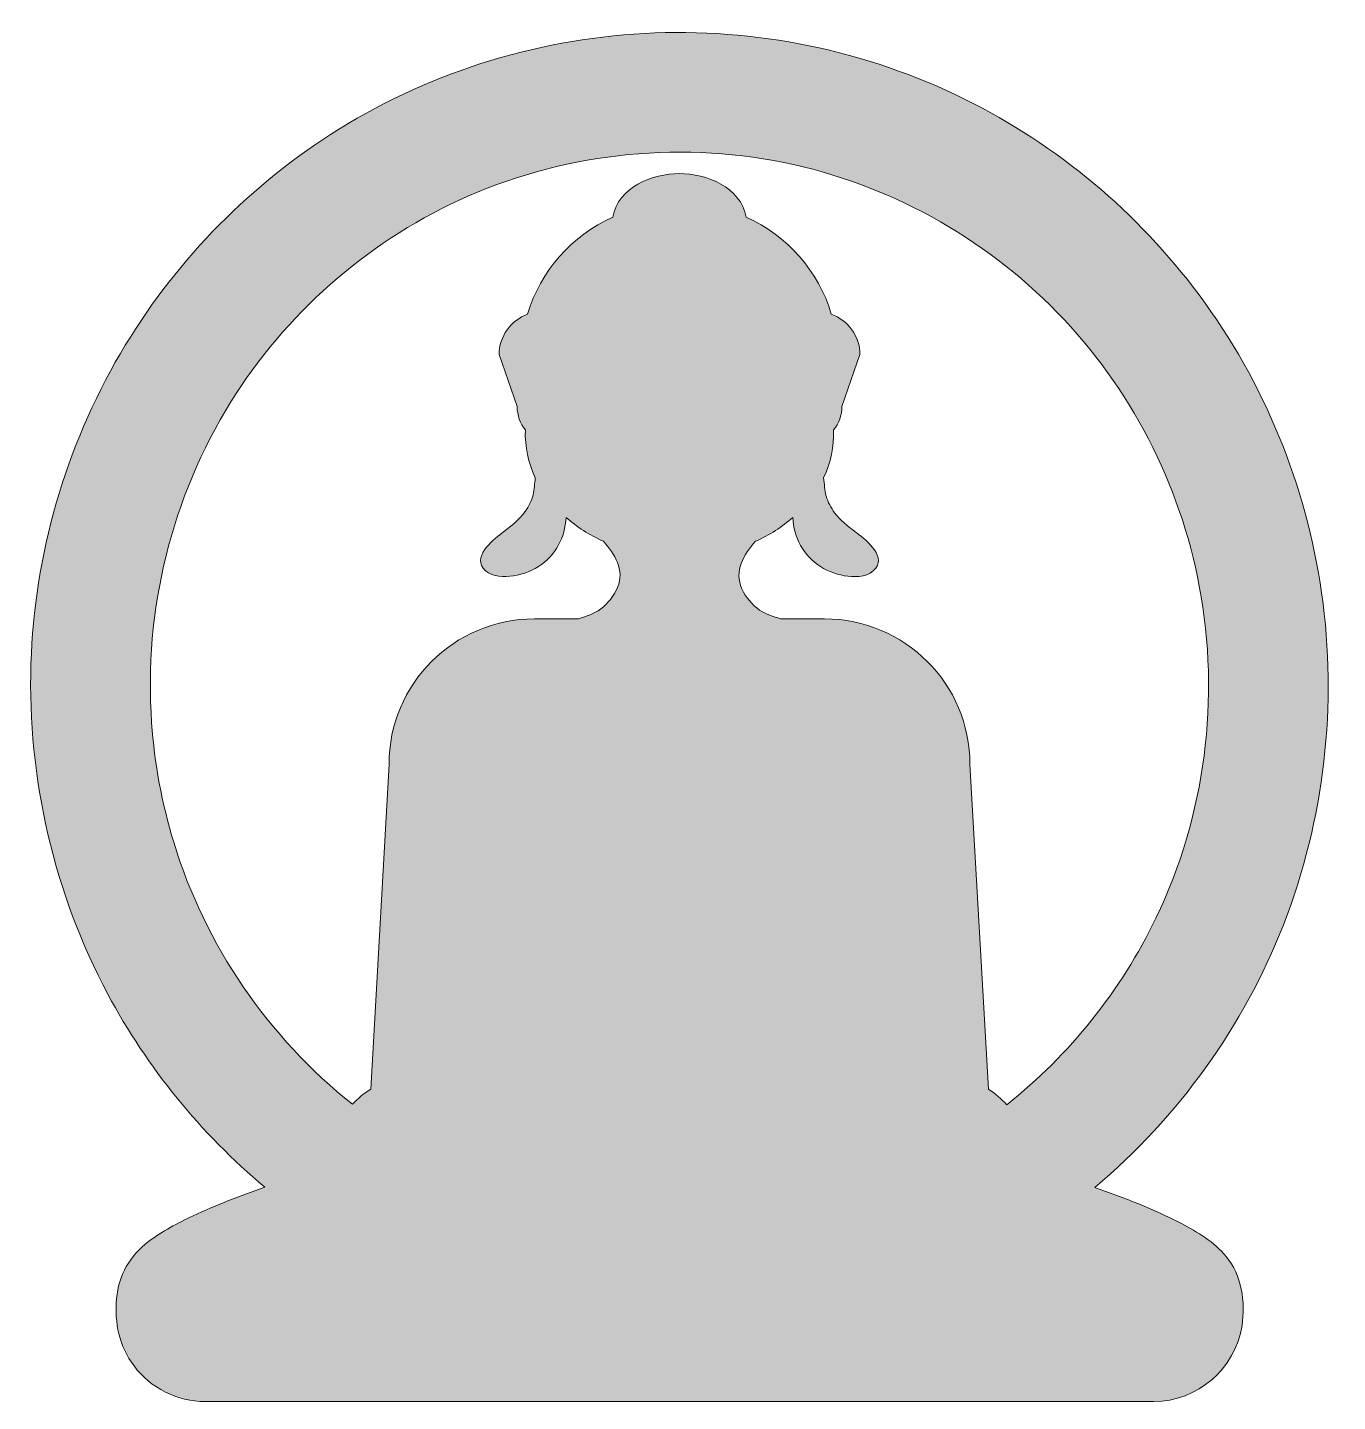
# Model space of a CAD drawing. Header units: inches. Extents: x 0 to 97, y 0 to 102.
import ezdxf

# ---------------------------------------------------------------- set-up
doc = ezdxf.new("R2010")
doc.units = ezdxf.units.IN
doc.header["$MEASUREMENT"] = 0
doc.layers.add('Layer 1', color=7, linetype='Continuous')

msp = doc.modelspace()

# ---------------------------------------------------------------- hatches: boundary and pattern name
at = {"layer": 'Layer 1', "true_color": 0x3294b2}
h = msp.add_hatch(color=135, dxfattribs=at)
h.dxf.hatch_style = 2
edge = h.paths.add_edge_path()
edge.add_spline(control_points=[(92.99, 35.37), (96.04, 43.17), (97.01, 51.72), (95.83, 60.01), (94.69, 68), (91.55, 75.66), (86.73, 82.13), (82.19, 88.24), (76.2, 93.25), (69.38, 96.63), (62.02, 100.28), (53.77, 101.97), (45.57, 101.53), (37.31, 101.08), (29.22, 98.5), (22.26, 94.03), (15.88, 89.93), (10.5, 84.32), (6.66, 77.78), (2.57, 70.8), (0.27, 62.82), (0.02, 54.74), (-0.24, 46.25), (1.72, 37.73), (5.73, 30.23), (8.65, 24.77), (12.63, 19.89), (17.38, 15.91), (15.58, 15.27), (13.79, 14.59), (12.06, 13.78), (10.91, 13.25), (9.76, 12.65), (8.75, 11.87), (7.35, 10.8), (6.53, 9.39), (6.37, 7.63), (6.22, 5.85), (6.57, 4.09), (7.67, 2.64), (8.91, 0.99), (10.89, 0), (12.95, 0), (12.95, 0), (47.47, 0), (47.47, 0), (47.47, 0), (48.85, 0), (48.85, 0), (48.85, 0), (83.37, 0), (83.37, 0), (86.6, 0), (89.44, 2.44), (89.92, 5.64), (90.18, 7.4), (89.9, 9.37), (88.74, 10.77), (87.86, 11.84), (86.63, 12.58), (85.42, 13.21), (83.36, 14.29), (81.17, 15.11), (78.99, 15.89), (85.19, 21.09), (90.04, 27.84), (92.99, 35.37)], knot_values=[0, 0, 0, 0, 1, 1, 1, 2, 2, 2, 3, 3, 3, 4, 4, 4, 5, 5, 5, 6, 6, 6, 7, 7, 7, 8, 8, 8, 9, 9, 9, 10, 10, 10, 11, 11, 11, 12, 12, 12, 13, 13, 13, 14, 14, 14, 15, 15, 15, 16, 16, 16, 17, 17, 17, 18, 18, 18, 19, 19, 19, 20, 20, 20, 21, 21, 21, 22, 22, 22, 22], degree=3, periodic=1)
edge = h.paths.add_edge_path()
edge.add_spline(control_points=[(14.87, 74.2), (18.91, 80.67), (24.82, 85.93), (31.75, 89.13), (39.24, 92.59), (47.81, 93.59), (55.9, 91.95), (63.6, 90.38), (70.73, 86.45), (76.21, 80.82), (81.62, 75.26), (85.32, 68.13), (86.75, 60.5), (88.31, 52.2), (87.2, 43.49), (83.53, 35.87), (80.94, 30.5), (77.13, 25.73), (72.46, 22.03), (72.06, 22.46), (71.6, 22.85), (71.09, 23.19), (71.09, 23.19), (69.72, 47.29), (69.72, 47.29), (69.72, 53.25), (64.89, 58.08), (58.93, 58.08), (58.93, 58.08), (55.66, 58.08), (55.66, 58.08), (55.11, 58.28), (54.59, 58.4), (54.1, 58.74), (53.55, 59.13), (53.08, 59.69), (52.8, 60.3), (52.19, 61.65), (52.91, 62.84), (53.81, 63.84), (54.85, 64.31), (55.78, 64.91), (56.58, 65.61), (56.64, 64.13), (57.37, 62.76), (58.63, 61.96), (59.24, 61.58), (59.95, 61.33), (60.66, 61.25), (61.37, 61.17), (62.28, 61.22), (62.74, 61.85), (63.46, 62.85), (61.89, 64.04), (61.21, 64.55), (60.64, 64.98), (60.1, 65.38), (59.68, 65.96), (59.41, 66.33), (59.18, 66.74), (59.05, 67.19), (58.92, 67.63), (58.94, 68.1), (58.86, 68.55), (59.4, 69.67), (59.64, 70.86), (59.6, 72.1), (59.99, 72.58), (60.22, 73.19), (60.22, 73.85), (60.22, 73.85), (61.56, 77.7), (61.56, 77.7), (61.56, 79.06), (60.68, 80.22), (59.43, 80.7), (58.5, 83.9), (56.16, 86.52), (53.11, 87.9), (52.73, 90.12), (50.15, 91.13), (48.16, 91.13), (46.17, 91.13), (43.59, 90.12), (43.22, 87.9), (40.16, 86.51), (37.83, 83.9), (36.89, 80.7), (35.65, 80.22), (34.77, 79.06), (34.77, 77.7), (34.77, 77.7), (36.11, 73.85), (36.11, 73.85), (36.11, 73.19), (36.34, 72.58), (36.72, 72.1), (36.68, 70.86), (36.93, 69.67), (37.46, 68.55), (37.39, 68.13), (37.4, 67.71), (37.3, 67.29), (37.19, 66.85), (36.98, 66.43), (36.71, 66.06), (36.28, 65.43), (35.71, 65), (35.11, 64.55), (34.43, 64.04), (32.86, 62.85), (33.58, 61.85), (34.02, 61.25), (34.88, 61.18), (35.56, 61.24), (36.31, 61.31), (37.06, 61.56), (37.69, 61.96), (38.95, 62.76), (39.68, 64.13), (39.74, 65.61), (40.54, 64.91), (41.48, 64.31), (42.51, 63.84), (43.38, 62.88), (44.1, 61.73), (43.57, 60.41), (43.31, 59.79), (42.85, 59.22), (42.32, 58.82), (41.81, 58.43), (41.25, 58.29), (40.67, 58.08), (40.67, 58.08), (37.39, 58.08), (37.39, 58.08), (31.43, 58.08), (26.6, 53.25), (26.6, 47.29), (26.6, 47.29), (25.24, 23.19), (25.24, 23.19), (24.73, 22.86), (24.28, 22.48), (23.89, 22.06), (17.63, 27.03), (12.95, 33.86), (10.62, 41.5), (9.74, 44.39), (9.19, 47.37), (8.98, 50.37), (8.39, 58.7), (10.45, 67.11), (14.87, 74.2)], knot_values=[0, 0, 0, 0, 1, 1, 1, 2, 2, 2, 3, 3, 3, 4, 4, 4, 5, 5, 5, 6, 6, 6, 7, 7, 7, 8, 8, 8, 9, 9, 9, 10, 10, 10, 11, 11, 11, 12, 12, 12, 13, 13, 13, 14, 14, 14, 15, 15, 15, 16, 16, 16, 17, 17, 17, 18, 18, 18, 19, 19, 19, 20, 20, 20, 21, 21, 21, 22, 22, 22, 23, 23, 23, 24, 24, 24, 25, 25, 25, 26, 26, 26, 27, 27, 27, 28, 28, 28, 29, 29, 29, 30, 30, 30, 31, 31, 31, 32, 32, 32, 33, 33, 33, 34, 34, 34, 35, 35, 35, 36, 36, 36, 37, 37, 37, 38, 38, 38, 39, 39, 39, 40, 40, 40, 41, 41, 41, 42, 42, 42, 43, 43, 43, 44, 44, 44, 45, 45, 45, 46, 46, 46, 47, 47, 47, 48, 48, 48, 49, 49, 49, 50, 50, 50, 51, 51, 51, 51], degree=3, periodic=1)

# ---------------------------------------------------------------- linework, layer by layer
at = {"layer": 'Layer 1', "lineweight": 0}
for points, knots in [([(92.99, 35.37), (96.04, 43.17), (97.01, 51.72), (95.83, 60.01), (94.69, 68), (91.55, 75.66), (86.73, 82.13), (82.19, 88.24), (76.2, 93.25), (69.38, 96.63), (62.02, 100.28), (53.77, 101.97), (45.57, 101.53), (37.31, 101.08), (29.22, 98.5), (22.26, 94.03), (15.88, 89.93), (10.5, 84.32), (6.66, 77.78), (2.57, 70.8), (0.27, 62.82), (0.02, 54.74), (-0.24, 46.25), (1.72, 37.73), (5.73, 30.23), (8.65, 24.77), (12.63, 19.89), (17.38, 15.91), (15.58, 15.27), (13.79, 14.59), (12.06, 13.78), (10.91, 13.25), (9.76, 12.65), (8.75, 11.87), (7.35, 10.8), (6.53, 9.39), (6.37, 7.63), (6.22, 5.85), (6.57, 4.09), (7.67, 2.64), (8.91, 0.99), (10.89, 0), (12.95, 0), (12.95, 0), (47.47, 0), (47.47, 0), (47.47, 0), (48.85, 0), (48.85, 0), (48.85, 0), (83.37, 0), (83.37, 0), (86.6, 0), (89.44, 2.44), (89.92, 5.64), (90.18, 7.4), (89.9, 9.37), (88.74, 10.77), (87.86, 11.84), (86.63, 12.58), (85.42, 13.21), (83.36, 14.29), (81.17, 15.11), (78.99, 15.89), (85.19, 21.09), (90.04, 27.84), (92.99, 35.37)], [0, 0, 0, 0, 1, 1, 1, 2, 2, 2, 3, 3, 3, 4, 4, 4, 5, 5, 5, 6, 6, 6, 7, 7, 7, 8, 8, 8, 9, 9, 9, 10, 10, 10, 11, 11, 11, 12, 12, 12, 13, 13, 13, 14, 14, 14, 15, 15, 15, 16, 16, 16, 17, 17, 17, 18, 18, 18, 19, 19, 19, 20, 20, 20, 21, 21, 21, 22, 22, 22, 22]), ([(14.87, 74.2), (18.91, 80.67), (24.82, 85.93), (31.75, 89.13), (39.24, 92.59), (47.81, 93.59), (55.9, 91.95), (63.6, 90.38), (70.73, 86.45), (76.21, 80.82), (81.62, 75.26), (85.32, 68.13), (86.75, 60.5), (88.31, 52.2), (87.2, 43.49), (83.53, 35.87), (80.94, 30.5), (77.13, 25.73), (72.46, 22.03), (72.06, 22.46), (71.6, 22.85), (71.09, 23.19), (71.09, 23.19), (69.72, 47.29), (69.72, 47.29), (69.72, 53.25), (64.89, 58.08), (58.93, 58.08), (58.93, 58.08), (55.66, 58.08), (55.66, 58.08), (55.11, 58.28), (54.59, 58.4), (54.1, 58.74), (53.55, 59.13), (53.08, 59.69), (52.8, 60.3), (52.19, 61.65), (52.91, 62.84), (53.81, 63.84), (54.85, 64.31), (55.78, 64.91), (56.58, 65.61), (56.64, 64.13), (57.37, 62.76), (58.63, 61.96), (59.24, 61.58), (59.95, 61.33), (60.66, 61.25), (61.37, 61.17), (62.28, 61.22), (62.74, 61.85), (63.46, 62.85), (61.89, 64.04), (61.21, 64.55), (60.64, 64.98), (60.1, 65.38), (59.68, 65.96), (59.41, 66.33), (59.18, 66.74), (59.05, 67.19), (58.92, 67.63), (58.94, 68.1), (58.86, 68.55), (59.4, 69.67), (59.64, 70.86), (59.6, 72.1), (59.99, 72.58), (60.22, 73.19), (60.22, 73.85), (60.22, 73.85), (61.56, 77.7), (61.56, 77.7), (61.56, 79.06), (60.68, 80.22), (59.43, 80.7), (58.5, 83.9), (56.16, 86.52), (53.11, 87.9), (52.73, 90.12), (50.15, 91.13), (48.16, 91.13), (46.17, 91.13), (43.59, 90.12), (43.22, 87.9), (40.16, 86.51), (37.83, 83.9), (36.89, 80.7), (35.65, 80.22), (34.77, 79.06), (34.77, 77.7), (34.77, 77.7), (36.11, 73.85), (36.11, 73.85), (36.11, 73.19), (36.34, 72.58), (36.72, 72.1), (36.68, 70.86), (36.93, 69.67), (37.46, 68.55), (37.39, 68.13), (37.4, 67.71), (37.3, 67.29), (37.19, 66.85), (36.98, 66.43), (36.71, 66.06), (36.28, 65.43), (35.71, 65), (35.11, 64.55), (34.43, 64.04), (32.86, 62.85), (33.58, 61.85), (34.02, 61.25), (34.88, 61.18), (35.56, 61.24), (36.31, 61.31), (37.06, 61.56), (37.69, 61.96), (38.95, 62.76), (39.68, 64.13), (39.74, 65.61), (40.54, 64.91), (41.48, 64.31), (42.51, 63.84), (43.38, 62.88), (44.1, 61.73), (43.57, 60.41), (43.31, 59.79), (42.85, 59.22), (42.32, 58.82), (41.81, 58.43), (41.25, 58.29), (40.67, 58.08), (40.67, 58.08), (37.39, 58.08), (37.39, 58.08), (31.43, 58.08), (26.6, 53.25), (26.6, 47.29), (26.6, 47.29), (25.24, 23.19), (25.24, 23.19), (24.73, 22.86), (24.28, 22.48), (23.89, 22.06), (17.63, 27.03), (12.95, 33.86), (10.62, 41.5), (9.74, 44.39), (9.19, 47.37), (8.98, 50.37), (8.39, 58.7), (10.45, 67.11), (14.87, 74.2)], [0, 0, 0, 0, 1, 1, 1, 2, 2, 2, 3, 3, 3, 4, 4, 4, 5, 5, 5, 6, 6, 6, 7, 7, 7, 8, 8, 8, 9, 9, 9, 10, 10, 10, 11, 11, 11, 12, 12, 12, 13, 13, 13, 14, 14, 14, 15, 15, 15, 16, 16, 16, 17, 17, 17, 18, 18, 18, 19, 19, 19, 20, 20, 20, 21, 21, 21, 22, 22, 22, 23, 23, 23, 24, 24, 24, 25, 25, 25, 26, 26, 26, 27, 27, 27, 28, 28, 28, 29, 29, 29, 30, 30, 30, 31, 31, 31, 32, 32, 32, 33, 33, 33, 34, 34, 34, 35, 35, 35, 36, 36, 36, 37, 37, 37, 38, 38, 38, 39, 39, 39, 40, 40, 40, 41, 41, 41, 42, 42, 42, 43, 43, 43, 44, 44, 44, 45, 45, 45, 46, 46, 46, 47, 47, 47, 48, 48, 48, 49, 49, 49, 50, 50, 50, 51, 51, 51, 51])]:
    msp.add_open_spline(points, degree=3, knots=knots, dxfattribs=at)

doc.saveas('drawing.dxf')
